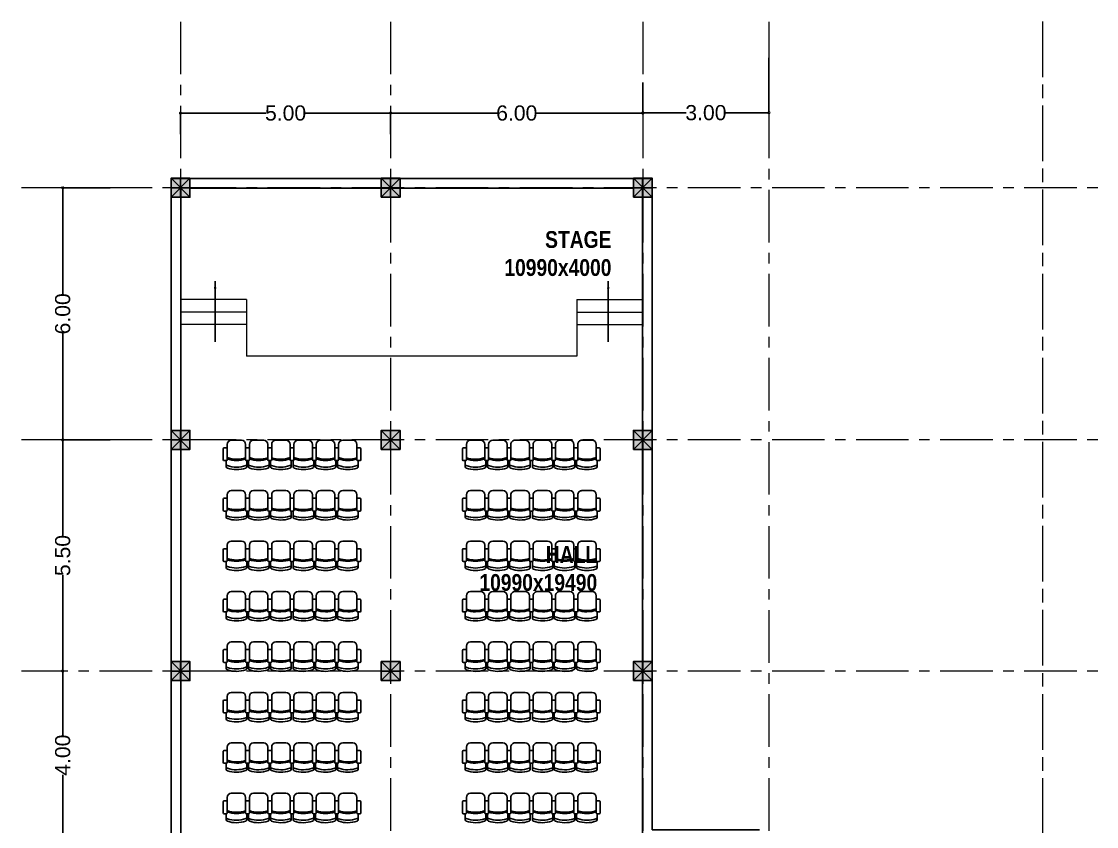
# Model space of a CAD drawing. Header units: metres. Extents: x 319894 to 3389272, y 120 to 6136017.
# Drawn here: x 321625.95 to 321651.53, y 3068021.26 to 3068040.41 of the extents above; entities that cross this region are included whole.
import ezdxf

# ---------------------------------------------------------------- set-up
doc = ezdxf.new("R2010")
doc.units = ezdxf.units.M
doc.header["$MEASUREMENT"] = 0
doc.linetypes.add('CENTER', pattern=[2, 1.25, -0.25, 0.25, -0.25])
doc.linetypes.add('HIDDEN', pattern=[0.375, 0.25, -0.125])
doc.layers.get('Defpoints').update_dxf_attribs({"color": 254})
for name, color, linetype, lineweight in [('centerline', 255, 'HIDDEN', 5), ('column', 50, 'Continuous', 30), ('hatch', 252, 'Continuous', 15), ('stair', 143, 'Continuous', 18), ('wall', 4, 'Continuous', 30)]:
    doc.layers.add(name, color=color, linetype=linetype, lineweight=lineweight)
doc.layers.add('L00', color=7, linetype='Continuous', lineweight=0, true_color=0x636363)
for name, color, linetype in [('OP-MOB-MOVIL', 8, 'Continuous'), ('S-DIM', 7, 'Continuous'), ('TEXT', 255, 'Continuous')]:
    doc.layers.add(name, color=color, linetype=linetype)
doc.layers.add('Stupa', color=2, linetype='Continuous', lineweight=13, plot=False)
doc.styles.get("Standard").update_dxf_attribs({"font": 'arial.ttf'})
doc.styles.add('TEXTS', font='swissl.ttf')
doc.dimstyles.new('DIMTEXT', dxfattribs={"dimscale": 0.4, "dimtxt": 0.9, "dimasz": 0.3, "dimexe": 0.05, "dimexo": 0.05, "dimgap": 0.05, "dimtad": 0, "dimzin": 1, "dimdsep": 46, "dimtxsty": 'TEXTS', "dimblk": 'DOTSMALL', "dimcen": 0.1, "dimclrd": 256, "dimclre": 6, "dimclrt": 3, "dimadec": 0, "dimazin": 0, "dimtfac": 0.15, "dimtix": 1, "dimtofl": 0, "dimtmove": 1, "dimatfit": 3, "dimldrblk": 'OPEN', "dimfxl": 1, "dimtolj": 1, "dimtzin": 0, "dimarcsym": 0})
doc.dimstyles.new('meter', dxfattribs={"dimtxt": 0.18, "dimasz": 0.18, "dimexe": 0.18, "dimexo": 0.0625, "dimgap": 0.09, "dimtad": 0, "dimzin": 0, "dimdsep": 46, "dimtxsty": 'Standard', "dimcen": 0.09, "dimadec": 0, "dimazin": 0, "dimtfac": 1, "dimtofl": 0, "dimtmove": 1, "dimatfit": 3, "dimfxl": 1, "dimtolj": 1, "dimtzin": 0, "dimarcsym": 1})

# ---------------------------------------------------------------- blocks, each defined once
blk = doc.blocks.new('_DotSmall')
at = {"color": 0, "linetype": 'ByBlock', "const_width": 0.5}
blk.add_lwpolyline([(-0.0625, 0, 1), (0.0625, 0, 1)], format="xyb", close=True, dxfattribs=at)
blk = doc.blocks.new('*D898')
at = {"layer": 'Defpoints', "color": 0, "transparency": 16777216}
for p in [(322194.75, 3068090.342), (322189.75, 3068089.822), (322194.75, 3068089.822)]:
    blk.add_point(p, dxfattribs=at)
at = {"layer": 'S-DIM', "color": 6, "lineweight": -2, "transparency": 16777216}
for p, q in [((322189.75, 3068089.842), (322189.75, 3068090.362)), ((322194.75, 3068089.842), (322194.75, 3068090.362))]:
    blk.add_line(p, q, dxfattribs=at)
at = {"layer": 'S-DIM', "lineweight": -2, "transparency": 16777216}
for p, q in [((322189.75, 3068090.342), (322191.782, 3068090.342)), ((322194.75, 3068090.342), (322192.718, 3068090.342))]:
    blk.add_line(p, q, dxfattribs=at)
at = {"layer": 'S-DIM', "lineweight": -2, "transparency": 16777216, "xscale": 0.12, "yscale": 0.12, "zscale": 0.12, "rotation": 180}
blk.add_blockref('_DotSmall', (322189.75, 3068090.342), dxfattribs=at)
at = {"layer": 'S-DIM', "lineweight": -2, "transparency": 16777216, "xscale": 0.12, "yscale": 0.12, "zscale": 0.12}
blk.add_blockref('_DotSmall', (322194.75, 3068090.342), dxfattribs=at)
at = {"layer": 'S-DIM', "color": 3, "transparency": 16777216, "insert": (322192.25, 3068090.342), "char_height": 0.36, "attachment_point": 5, "style": 'TEXTS'}
blk.add_mtext('\\A1;5.00', dxfattribs=at)
blk = doc.blocks.new('_Open')
at = {"color": 0, "linetype": 'ByBlock', "lineweight": -2}
for p, q in [((-1, 0.17), (0, 0)), ((-1, -0.17), (0, 0)), ((0, 0), (-1, 0))]:
    blk.add_line(p, q, dxfattribs=at)
blk = doc.blocks.new('*D899')
at = {"layer": 'Defpoints', "color": 0, "transparency": 16777216}
for p in [(322200.75, 3068091.09), (322200.75, 3068090.342), (322194.75, 3068089.822)]:
    blk.add_point(p, dxfattribs=at)
at = {"layer": 'S-DIM', "color": 6, "lineweight": -2, "transparency": 16777216}
for p, q in [((322200.75, 3068091.07), (322200.75, 3068090.322)), ((322194.75, 3068089.842), (322194.75, 3068090.362))]:
    blk.add_line(p, q, dxfattribs=at)
at = {"layer": 'S-DIM', "lineweight": -2, "transparency": 16777216}
for p, q in [((322194.75, 3068090.342), (322197.283, 3068090.342)), ((322200.75, 3068090.342), (322198.217, 3068090.342))]:
    blk.add_line(p, q, dxfattribs=at)
at = {"layer": 'S-DIM', "lineweight": -2, "transparency": 16777216, "xscale": 0.12, "yscale": 0.12, "zscale": 0.12, "rotation": 180}
blk.add_blockref('_DotSmall', (322194.75, 3068090.342), dxfattribs=at)
at = {"layer": 'S-DIM', "lineweight": -2, "transparency": 16777216, "xscale": 0.12, "yscale": 0.12, "zscale": 0.12}
blk.add_blockref('_DotSmall', (322200.75, 3068090.342), dxfattribs=at)
at = {"layer": 'S-DIM', "color": 3, "transparency": 16777216, "insert": (322197.75, 3068090.342), "char_height": 0.36, "attachment_point": 5, "style": 'TEXTS'}
blk.add_mtext('\\A1;6.00', dxfattribs=at)
blk = doc.blocks.new('*D900')
at = {"layer": 'Defpoints', "color": 0, "transparency": 16777216}
for p in [(322203.75, 3068091.673), (322200.75, 3068091.09), (322203.75, 3068090.351)]:
    blk.add_point(p, dxfattribs=at)
at = {"layer": 'S-DIM', "color": 6, "lineweight": -2, "transparency": 16777216}
for p, q in [((322203.75, 3068091.653), (322203.75, 3068090.331)), ((322200.75, 3068091.07), (322200.75, 3068090.331))]:
    blk.add_line(p, q, dxfattribs=at)
at = {"layer": 'S-DIM', "lineweight": -2, "transparency": 16777216}
for p, q in [((322200.75, 3068090.351), (322201.782, 3068090.351)), ((322203.75, 3068090.351), (322202.718, 3068090.351))]:
    blk.add_line(p, q, dxfattribs=at)
at = {"layer": 'S-DIM', "lineweight": -2, "transparency": 16777216, "xscale": 0.12, "yscale": 0.12, "zscale": 0.12, "rotation": 180}
blk.add_blockref('_DotSmall', (322200.75, 3068090.351), dxfattribs=at)
at = {"layer": 'S-DIM', "lineweight": -2, "transparency": 16777216, "xscale": 0.12, "yscale": 0.12, "zscale": 0.12}
blk.add_blockref('_DotSmall', (322203.75, 3068090.351), dxfattribs=at)
at = {"layer": 'S-DIM', "color": 3, "transparency": 16777216, "insert": (322202.25, 3068090.351), "char_height": 0.36, "attachment_point": 5, "style": 'TEXTS'}
blk.add_mtext('\\A1;3.00', dxfattribs=at)
blk = doc.blocks.new('*D906')
at = {"layer": 'Defpoints', "color": 0, "transparency": 16777216}
for p in [(322188.093, 3068088.566), (322186.948, 3068082.566), (322188.093, 3068082.566)]:
    blk.add_point(p, dxfattribs=at)
at = {"layer": 'S-DIM', "color": 6, "lineweight": -2, "transparency": 16777216}
for p, q in [((322188.073, 3068088.566), (322186.928, 3068088.566)), ((322188.073, 3068082.566), (322186.928, 3068082.566))]:
    blk.add_line(p, q, dxfattribs=at)
at = {"layer": 'S-DIM', "lineweight": -2, "transparency": 16777216}
for p, q in [((322186.948, 3068088.566), (322186.948, 3068086.033)), ((322186.948, 3068082.566), (322186.948, 3068085.099))]:
    blk.add_line(p, q, dxfattribs=at)
at = {"layer": 'S-DIM', "lineweight": -2, "transparency": 16777216, "xscale": 0.12, "yscale": 0.12, "zscale": 0.12}
for p, rotation in [((322186.948, 3068088.566), 90), ((322186.948, 3068082.566), 270)]:
    blk.add_blockref('_DotSmall', p, dxfattribs=dict(at, rotation=rotation))
at = {"layer": 'S-DIM', "color": 3, "transparency": 16777216, "insert": (322186.948, 3068085.566), "char_height": 0.36, "attachment_point": 5, "rotation": 90, "style": 'TEXTS'}
blk.add_mtext('\\A1;6.00', dxfattribs=at)
blk = doc.blocks.new('*D907')
at = {"layer": 'Defpoints', "color": 0, "transparency": 16777216}
for p in [(322188.093, 3068082.566), (322186.948, 3068077.066), (322186.948, 3068077.066)]:
    blk.add_point(p, dxfattribs=at)
at = {"layer": 'S-DIM', "color": 6, "lineweight": -2, "transparency": 16777216}
for p, q in [((322188.073, 3068082.566), (322186.928, 3068082.566)), ((322186.968, 3068077.066), (322186.968, 3068077.066))]:
    blk.add_line(p, q, dxfattribs=at)
at = {"layer": 'S-DIM', "lineweight": -2, "transparency": 16777216}
for p, q in [((322186.948, 3068082.566), (322186.948, 3068080.283)), ((322186.948, 3068077.066), (322186.948, 3068079.348))]:
    blk.add_line(p, q, dxfattribs=at)
at = {"layer": 'S-DIM', "lineweight": -2, "transparency": 16777216, "xscale": 0.12, "yscale": 0.12, "zscale": 0.12}
for p, rotation in [((322186.948, 3068082.566), 90), ((322186.948, 3068077.066), 270)]:
    blk.add_blockref('_DotSmall', p, dxfattribs=dict(at, rotation=rotation))
at = {"layer": 'S-DIM', "color": 3, "transparency": 16777216, "insert": (322186.948, 3068079.816), "char_height": 0.36, "attachment_point": 5, "rotation": 90, "style": 'TEXTS'}
blk.add_mtext('\\A1;5.50', dxfattribs=at)
blk = doc.blocks.new('*D893')
at = {"layer": 'Defpoints', "color": 0, "transparency": 16777216}
for p in [(322186.948, 3068077.066), (322186.948, 3068073.066), (322186.948, 3068073.066)]:
    blk.add_point(p, dxfattribs=at)
at = {"layer": 'S-DIM', "lineweight": -2, "transparency": 16777216}
for p, q in [((322186.948, 3068077.066), (322186.948, 3068075.534)), ((322186.948, 3068073.066), (322186.948, 3068074.598))]:
    blk.add_line(p, q, dxfattribs=at)
at = {"layer": 'S-DIM', "color": 6, "lineweight": -2, "transparency": 16777216}
for p, q in [((322186.968, 3068077.066), (322186.968, 3068077.066)), ((322186.968, 3068073.066), (322186.968, 3068073.066))]:
    blk.add_line(p, q, dxfattribs=at)
at = {"layer": 'S-DIM', "lineweight": -2, "transparency": 16777216, "xscale": 0.12, "yscale": 0.12, "zscale": 0.12}
for p, rotation in [((322186.948, 3068077.066), 90), ((322186.948, 3068073.066), 270)]:
    blk.add_blockref('_DotSmall', p, dxfattribs=dict(at, rotation=rotation))
at = {"layer": 'S-DIM', "color": 3, "transparency": 16777216, "insert": (322186.948, 3068075.066), "char_height": 0.36, "attachment_point": 5, "rotation": 90, "style": 'TEXTS'}
blk.add_mtext('\\A1;4.00', dxfattribs=at)
blk = doc.blocks.new('column')
at = {"layer": 'hatch'}
h = blk.add_hatch(color=256, dxfattribs=at)
h.dxf.hatch_style = 1
h.paths.add_polyline_path([(0, 0), (0.45, 0), (0.45, 0.45), (0, 0.45)])
at = {"layer": 'column'}
for p, q in [((0, 0.45), (0.45, 0)), ((0, 0), (0.45, 0.45)), ((0.225, 0.45), (0.225, 0)), ((0, 0.225), (0.45, 0.225))]:
    blk.add_line(p, q, dxfattribs=at)
blk.add_lwpolyline([(0, 0), (0.45, 0), (0.45, 0.45), (0, 0.45)], close=True, dxfattribs=at)
blk = doc.blocks.new('DF')
at = {"layer": 'OP-MOB-MOVIL'}
for p, q in [((11746.114, 5379.939), (11746.114, 5379.675)), ((11746.134, 5379.959), (11746.184, 5379.959)), ((11746.184, 5380.101), (11746.184, 5380.097)), ((11746.184, 5380.101), (11746.184, 5379.959)), ((11746.204, 5379.939), (11746.204, 5379.675)), ((11746.644, 5379.939), (11746.644, 5379.675)), ((11746.664, 5379.959), (11746.714, 5379.959)), ((11746.674, 5380.096), (11746.674, 5379.959)), ((11746.714, 5380.101), (11746.714, 5380.097)), ((11746.714, 5380.101), (11746.714, 5379.959)), ((11746.734, 5379.939), (11746.734, 5379.675)), ((11747.174, 5379.939), (11747.174, 5379.675)), ((11747.174, 5379.939), (11747.174, 5379.675)), ((11747.194, 5379.959), (11747.244, 5379.959)), ((11747.244, 5379.959), (11747.194, 5379.959)), ((11747.204, 5380.096), (11747.204, 5379.959)), ((11747.234, 5380.096), (11747.234, 5379.959)), ((11747.264, 5379.939), (11747.264, 5379.675)), ((11747.264, 5379.939), (11747.264, 5379.675)), ((11747.704, 5379.939), (11747.704, 5379.675)), ((11747.724, 5380.101), (11747.724, 5379.959)), ((11747.724, 5380.101), (11747.724, 5380.097)), ((11747.724, 5379.959), (11747.774, 5379.959)), ((11747.774, 5380.101), (11747.774, 5379.959)), ((11747.774, 5380.101), (11747.774, 5380.097)), ((11747.794, 5379.939), (11747.794, 5379.675)), ((11748.234, 5379.939), (11748.234, 5379.675)), ((11748.234, 5379.939), (11748.234, 5379.675)), ((11748.234, 5379.939), (11748.234, 5379.675)), ((11748.254, 5379.959), (11748.304, 5379.959)), ((11748.264, 5380.096), (11748.264, 5379.959)), ((11748.324, 5379.939), (11748.324, 5379.675)), ((11746.134, 5379.655), (11746.184, 5379.655)), ((11746.204, 5379.675), (11746.204, 5379.573)), ((11746.304, 5379.473), (11746.544, 5379.473)), ((11746.644, 5379.675), (11746.644, 5379.573)), ((11746.664, 5379.655), (11746.714, 5379.655)), ((11746.734, 5379.675), (11746.734, 5379.573)), ((11746.834, 5379.473), (11747.074, 5379.473)), ((11747.174, 5379.675), (11747.174, 5379.573)), ((11747.194, 5379.655), (11747.244, 5379.655)), ((11747.244, 5379.655), (11747.194, 5379.655)), ((11747.264, 5379.675), (11747.264, 5379.573)), ((11747.604, 5379.473), (11747.364, 5379.473)), ((11747.704, 5379.675), (11747.704, 5379.573)), ((11747.704, 5379.675), (11747.704, 5379.573)), ((11747.724, 5379.655), (11747.774, 5379.655)), ((11747.794, 5379.675), (11747.794, 5379.573)), ((11747.894, 5379.473), (11748.134, 5379.473)), ((11748.234, 5379.675), (11748.234, 5379.573)), ((11748.254, 5379.655), (11748.304, 5379.655))]:
    blk.add_line(p, q, dxfattribs=at)
for centre, radius, start, end in [((11746.134, 5379.939), 0.02, 90, 180), ((11746.224, 5380.101), 0.04, 108.1636, 180), ((11746.204, 5380.097), 0.02, 180, 288.7061), ((11746.184, 5379.939), 0.02, 360, 90), ((11746.429, 5379.273), 0.682, 71.612, 109.2763), ((11746.427, 5379.441), 0.673, 70.8939, 108.8226), ((11746.423, 5379.499), 0.674, 70.6024, 108.2712), ((11746.664, 5379.939), 0.02, 90, 180), ((11746.634, 5380.097), 0.04, 0, 71.8364), ((11746.654, 5380.096), 0.02, 252.154, 0), ((11746.754, 5380.101), 0.04, 108.1636, 180), ((11746.734, 5380.097), 0.02, 180, 288.7061), ((11746.714, 5379.939), 0.02, 0, 90), ((11746.959, 5379.273), 0.682, 71.612, 109.2763), ((11746.957, 5379.441), 0.673, 70.8939, 108.8226), ((11746.953, 5379.499), 0.674, 70.6024, 108.2712), ((11747.194, 5379.939), 0.02, 90, 180), ((11747.194, 5379.939), 0.02, 90, 180), ((11747.164, 5380.097), 0.04, 0, 71.8364), ((11747.184, 5380.096), 0.02, 252.154, 0), ((11747.274, 5380.097), 0.04, 108.1636, 180), ((11747.254, 5380.096), 0.02, 180, 287.846), ((11747.244, 5379.939), 0.02, 0, 90), ((11747.244, 5379.939), 0.02, 0, 90), ((11747.48, 5379.441), 0.673, 71.1774, 109.1061), ((11747.485, 5379.499), 0.674, 71.7288, 109.3976), ((11747.479, 5379.273), 0.682, 70.7237, 108.388), ((11747.684, 5380.101), 0.04, 0, 71.8364), ((11747.704, 5380.097), 0.02, 251.2939, 0), ((11747.724, 5379.939), 0.02, 90, 180), ((11747.814, 5380.101), 0.04, 108.1636, 180), ((11747.794, 5380.097), 0.02, 180, 288.7061), ((11747.774, 5379.939), 0.02, 0, 90), ((11748.019, 5379.273), 0.682, 71.612, 109.2763), ((11748.017, 5379.441), 0.673, 70.8939, 108.8226), ((11748.013, 5379.499), 0.674, 70.6024, 108.2712), ((11748.254, 5379.939), 0.02, 90, 180), ((11748.224, 5380.097), 0.04, 0, 71.8364), ((11748.244, 5380.096), 0.02, 252.154, 0), ((11748.304, 5379.939), 0.02, 0, 90), ((11746.429, 5379.243), 0.682, 71.612, 109.2763), ((11746.959, 5379.243), 0.682, 71.612, 109.2763), ((11747.479, 5379.243), 0.682, 70.7237, 108.388), ((11748.019, 5379.243), 0.682, 71.612, 109.2763), ((11746.134, 5379.675), 0.02, 180, 270), ((11746.184, 5379.675), 0.02, 270, 360), ((11746.304, 5379.573), 0.1, 180, 270), ((11746.544, 5379.573), 0.1, 270, 0), ((11746.664, 5379.675), 0.02, 180, 270), ((11746.714, 5379.675), 0.02, 270, 360), ((11746.834, 5379.573), 0.1, 180, 270), ((11747.074, 5379.573), 0.1, 270, 0), ((11747.194, 5379.675), 0.02, 180, 270), ((11747.194, 5379.675), 0.02, 180, 270), ((11747.244, 5379.675), 0.02, 270, 360), ((11747.244, 5379.675), 0.02, 270, 0), ((11747.364, 5379.573), 0.1, 180, 270), ((11747.604, 5379.573), 0.1, 270, 0), ((11747.724, 5379.675), 0.02, 180, 270), ((11747.774, 5379.675), 0.02, 270, 360), ((11747.894, 5379.573), 0.1, 180, 270), ((11748.134, 5379.573), 0.1, 270, 0), ((11748.254, 5379.675), 0.02, 180, 270), ((11748.304, 5379.675), 0.02, 270, 360)]:
    blk.add_arc(centre, radius, start, end, dxfattribs=at)
blk = doc.blocks.new('s1')
at = {"layer": 'OP-MOB-MOVIL'}
for p, q in [((1246.424, -858.104), (1246.424, -858.002)), ((1246.764, -857.902), (1246.524, -857.902)), ((1246.864, -858.104), (1246.864, -858.002)), ((1246.334, -858.368), (1246.334, -858.104)), ((1246.404, -858.084), (1246.354, -858.084)), ((1246.424, -858.368), (1246.424, -858.104)), ((1246.864, -858.368), (1246.864, -858.104)), ((1246.934, -858.084), (1246.884, -858.084)), ((1246.954, -858.368), (1246.954, -858.104)), ((1246.404, -858.388), (1246.354, -858.388)), ((1246.394, -858.525), (1246.394, -858.388)), ((1246.884, -858.53), (1246.884, -858.388)), ((1246.934, -858.388), (1246.884, -858.388)), ((1246.884, -858.53), (1246.884, -858.526))]:
    blk.add_line(p, q, dxfattribs=at)
for centre, radius, start, end in [((1246.524, -858.002), 0.1, 90, 180), ((1246.764, -858.002), 0.1, 0, 90), ((1246.354, -858.104), 0.02, 90, 180), ((1246.404, -858.104), 0.02, 0, 90), ((1246.639, -857.672), 0.682, 251.612, 289.2763), ((1246.884, -858.104), 0.02, 90, 180), ((1246.934, -858.104), 0.02, 0, 90), ((1246.354, -858.368), 0.02, 180, 270), ((1246.414, -858.525), 0.02, 72.154, 180), ((1246.434, -858.526), 0.04, 180, 251.8364), ((1246.404, -858.368), 0.02, 270, 0), ((1246.641, -857.87), 0.673, 250.8939, 288.8226), ((1246.645, -857.928), 0.674, 250.6024, 288.2712), ((1246.639, -857.702), 0.682, 251.612, 289.2763), ((1246.844, -858.53), 0.04, 288.1636, 0), ((1246.864, -858.526), 0.02, 0, 108.7061), ((1246.884, -858.368), 0.02, 180, 270), ((1246.934, -858.368), 0.02, 270, 0)]:
    blk.add_arc(centre, radius, start, end, dxfattribs=at)
blk = doc.blocks.new('FINAL GRIDTOP FLOOR')
at = {"layer": 'centerline', "linetype": 'CENTER'}
for p, q in [((322189.75, 3068092.516), (322189.75, 3068054.857)), ((322194.75, 3068092.516), (322194.75, 3068054.857)), ((322200.75, 3068092.516), (322200.75, 3068054.857)), ((322203.75, 3068092.516), (322203.75, 3068054.857)), ((322210.255, 3068092.521), (322210.255, 3068054.862)), ((322210.255, 3068092.447), (322210.255, 3068054.787)), ((322210.255, 3068092.447), (322210.255, 3068054.787)), ((322233.073, 3068088.566), (322185.967, 3068088.566)), ((322233.073, 3068082.566), (322185.967, 3068082.566)), ((322233.073, 3068077.066), (322185.967, 3068077.066))]:
    blk.add_line(p, q, dxfattribs=at)
at = {"layer": 'wall'}
for p in [(322189.525, 3068088.341), (322194.525, 3068088.341), (322200.525, 3068088.341), (322189.525, 3068082.341), (322194.525, 3068082.341), (322200.525, 3068082.341), (322189.525, 3068076.841), (322194.525, 3068076.841), (322200.525, 3068076.841)]:
    blk.add_blockref('column', p, dxfattribs=at)
at = {"layer": 'S-DIM'}
for base, p1, p2, picture, middle in [((322203.75, 3068090.351), (322200.75, 3068091.09), (322203.75, 3068091.673), '*D900', (322202.25, 3068090.351)), ((322200.75, 3068090.342), (322194.75, 3068089.822), (322200.75, 3068091.09), '*D899', (322197.75, 3068090.342)), ((322194.75, 3068090.342), (322189.75, 3068089.822), (322194.75, 3068089.822), '*D898', (322192.25, 3068090.342))]:
    dim = blk.add_linear_dim(base=base, p1=p1, p2=p2, dimstyle='DIMTEXT', dxfattribs=at)
    dim.commit()
    dim.dimension.update_dxf_attribs({"geometry": picture, "text_midpoint": middle})
for base, p1, p2, picture, middle in [((322186.948, 3068082.566), (322188.093, 3068088.566), (322188.093, 3068082.566), '*D906', (322186.948, 3068085.566)), ((322186.948, 3068077.066), (322188.093, 3068082.566), (322186.948, 3068077.066), '*D907', (322186.948, 3068079.816)), ((322186.948, 3068073.066), (322186.948, 3068077.066), (322186.948, 3068073.066), '*D893', (322186.948, 3068075.066))]:
    dim = blk.add_linear_dim(base=base, p1=p1, p2=p2, angle=90, dimstyle='DIMTEXT', dxfattribs=at)
    dim.commit()
    dim.dimension.update_dxf_attribs({"geometry": picture, "text_midpoint": middle})

msp = doc.modelspace()

# ---------------------------------------------------------------- linework, layer by layer
at = {"layer": 'stair'}
for p, q in [((321631.307, 3068033.797), (321629.739, 3068033.797)), ((321631.307, 3068033.797), (321631.307, 3068032.448)), ((321639.161, 3068033.797), (321640.729, 3068033.797)), ((321639.161, 3068033.797), (321639.161, 3068032.448)), ((321631.308, 3068033.497), (321629.739, 3068033.497)), ((321631.308, 3068033.497), (321629.739, 3068033.497)), ((321639.16, 3068033.497), (321640.729, 3068033.497)), ((321639.16, 3068033.497), (321640.729, 3068033.497)), ((321631.308, 3068033.197), (321629.739, 3068033.197)), ((321639.16, 3068033.197), (321640.729, 3068033.197)), ((321639.161, 3068032.448), (321631.307, 3068032.448))]:
    msp.add_line(p, q, dxfattribs=at)
at = {"layer": 'wall'}
msp.add_line((321629.959, 3068036.448), (321640.509, 3068036.448), dxfattribs=at)
for points in [[(321629.509, 3068017.179), (321629.509, 3068030.46), (321629.509, 3068030.46), (321629.509, 3068036.678), (321640.959, 3068036.678)], [(321640.729, 3068036.678), (321640.729, 3068020.948), (321643.509, 3068020.948)], [(321640.959, 3068036.678), (321640.959, 3068021.178), (321643.509, 3068021.178)], [(321629.739, 3068017.179), (321629.739, 3068030.226), (321629.739, 3068030.226), (321629.739, 3068036.448), (321629.739, 3068036.448)]]:
    msp.add_lwpolyline(points, dxfattribs=at)

# ---------------------------------------------------------------- block references
at = {"layer": 'L00', "xscale": -1, "rotation": 180}
for p in [(309884.639, 3073409.921), (309884.639, 3073408.721), (309884.639, 3073407.521), (309884.639, 3073406.321), (309884.639, 3073405.121), (309884.639, 3073403.921), (309884.639, 3073402.721), (309884.639, 3073401.521)]:
    msp.add_blockref('DF', p, dxfattribs=at)
at = {"layer": 'L00', "rotation": 180}
for p in [(333385.829, 3073409.921), (333385.829, 3073408.721), (333385.829, 3073407.521), (333385.829, 3073406.321), (333385.829, 3073405.121), (333385.829, 3073403.921), (333385.829, 3073402.721), (333385.829, 3073401.521)]:
    msp.add_blockref('DF', p, dxfattribs=at)
at = {"layer": 'Stupa', "xscale": -1}
for p in [(322879.827, 3068888.35), (322880.357, 3068888.35), (322879.827, 3068887.15), (322880.357, 3068887.15), (322879.827, 3068885.95), (322880.357, 3068885.95), (322879.827, 3068884.75), (322880.357, 3068884.75), (322879.827, 3068883.55), (322880.357, 3068883.55), (322879.827, 3068882.35), (322880.357, 3068882.35), (322879.827, 3068881.15), (322880.357, 3068881.15), (322879.827, 3068879.95), (322880.357, 3068879.95)]:
    msp.add_blockref('s1', p, dxfattribs=at)
at = {"layer": 'Stupa'}
for p in [(320390.111, 3068888.35), (320390.641, 3068888.35), (320390.111, 3068887.15), (320390.641, 3068887.15), (320390.111, 3068885.95), (320390.641, 3068885.95), (320390.111, 3068884.75), (320390.641, 3068884.75), (320390.111, 3068883.55), (320390.641, 3068883.55), (320390.111, 3068882.35), (320390.641, 3068882.35), (320390.111, 3068881.15), (320390.641, 3068881.15), (320390.111, 3068879.95), (320390.641, 3068879.95)]:
    msp.add_blockref('s1', p, dxfattribs=at)
at = {"layer": 'wall'}
msp.add_blockref('FINAL GRIDTOP FLOOR', (-560.016, -52.112), dxfattribs=at)

# ---------------------------------------------------------------- texts
at = {"layer": 'TEXT', "linetype": 'Continuous', "char_height": 0.4, "width": 8.64196, "attachment_point": 9, "rotation": 359.9991}
for s, insert in [('\\pt6.8;{\\fArial Narrow|b1|i0|c0|p34;STAGE\\P10990x4000}', (321639.987, 3068034.35)), ('\\pt6.8;{\\fArial Narrow|b1|i0|c0|p34;HALL\\P10990x19490}', (321639.648, 3068026.857))]:
    msp.add_mtext(s, dxfattribs=dict(at, insert=insert))

# ---------------------------------------------------------------- leaders
at = {"layer": 'stair'}
for points in [[(321630.558, 3068034.23), (321630.558, 3068032.791)], [(321639.91, 3068034.23), (321639.91, 3068032.791)]]:
    msp.add_leader(points, dimstyle='meter', override={"dimgap": 0.09, "dimtad": 0}, dxfattribs=at)

doc.saveas('drawing.dxf')
